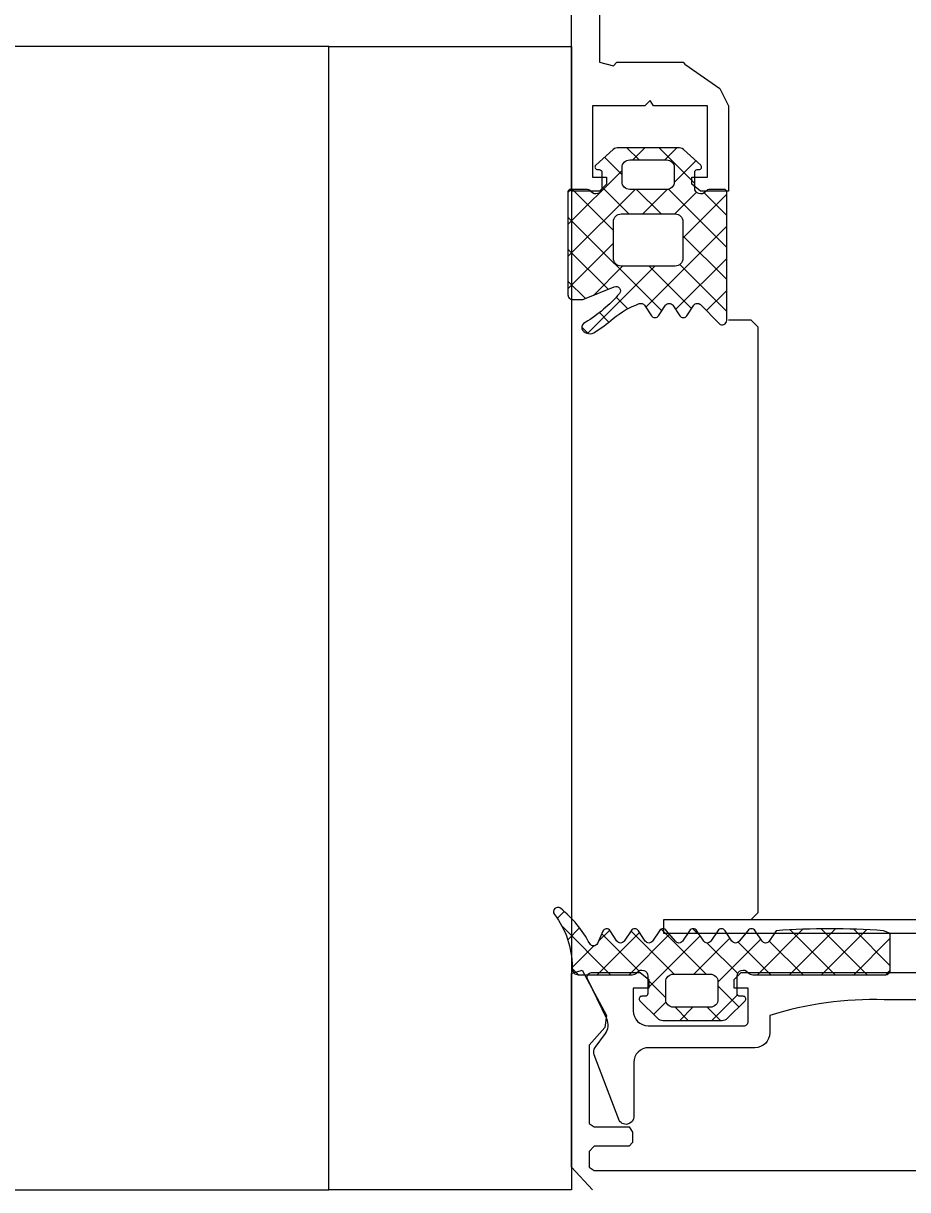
# Model space of a CAD drawing. Header units: millimetres. Extents: x 0 to 168960, y -92093 to 443706.
# Drawn here: x 41469.9 to 41531.8, y 99807.3 to 99888.9 of the extents above; entities that cross this region are included whole.
import ezdxf
from ezdxf.enums import TextEntityAlignment as Align

# ---------------------------------------------------------------- set-up
doc = ezdxf.new("R2018")
doc.units = ezdxf.units.MM
for name, color, linetype, lineweight in [('_0', 7, 'Continuous', 15), ('АР_Названия помещений', 124, 'Continuous', 5), ('АР_Номер помещения', 1, 'Continuous', 25), ('АР_Помещения_площадь', 19, 'Continuous', 9)]:
    doc.layers.add(name, color=color, linetype=linetype, lineweight=lineweight)
doc.styles.add('ISOCPEUR', font='isocpeur.ttf', dxfattribs={"height": 174.9999999999999})
doc.styles.get("Standard").update_dxf_attribs({"font": 'arial.ttf'})

# ---------------------------------------------------------------- blocks, each defined once
blk = doc.blocks.new('*U385')
h = blk.add_hatch()
h.set_pattern_fill('ANSI37', color=8, scale=0.5)
h.set_pattern_definition([(45, (-321715.7985313963, 48226.32351619751), (-1.122532015133644, 1.122532015133644), []), (135, (-321715.7985313963, 48226.32351619751), (-1.122532015133644, -1.122532015133644), [])])
edge = h.paths.add_edge_path()
edge.add_line((628.7418553454913, -99.84649168657712), (629.7046831510957, -99.84649168657712))
edge.add_arc((629.7047324574404, -100.2730986529742), 0.4266069692464647, 38.46720526364243, 90.0066221268458, ccw=False)
edge.add_arc((630.3728076296381, -99.74219760586281), 0.426727880335664, 218.4792014618013, 360.0031842435021)
edge.add_line((630.7995355093149, -99.7421738902333), (630.7995355093149, -98.64485486225682))
edge.add_arc((630.6167037983453, -98.64479677406823), 0.1828317201973088, 359.9817963310827, 450.0182036575032)
edge.add_line((630.6166457101931, -98.46196506309867), (630.4947282639328, -98.46196506309867))
edge.add_arc((630.4947264821343, -98.2790756281658), 0.1828894349415545, 134.989190055832, 270.0005582035492, ccw=False)
edge.add_line((630.3654285239168, -98.14972887167757), (631.5846649979935, -97.05247185664417))
edge.add_arc((631.9623127908577, -97.5651817618187), 0.6367804192335655, 89.04228559928242, 126.3743227270298, ccw=False)
edge.add_line((631.9729562515854, -96.92849029881405), (636.1182734453464, -96.92849029881405))
edge.add_arc((636.1289169060741, -97.5651817618187), 0.6367804192335584, 53.62567727297028, 90.95771440071758, ccw=False)
edge.add_line((636.5065646989383, -97.05247185664417), (637.725801173015, -98.14972887167757))
edge.add_arc((637.5965032147975, -98.2790756281658), 0.1828894349415772, -90.00055822178462, 45.01080994416799, ccw=False)
edge.add_line((637.5965014329408, -98.46196506309867), (637.4745839867969, -98.46196506309867))
edge.add_arc((637.4745258986472, -98.64479677407077), 0.1828317201997975, 89.98179634328076, 180.0182036681199)
edge.add_line((637.2916941876751, -98.64485486225682), (637.2916941876751, -99.7421738902333))
edge.add_arc((637.7184220673499, -99.74219760586107), 0.4267278803337902, 179.9968157567326, 321.5207985389412)
edge.add_arc((638.3864972395301, -100.2730986529457), 0.4266069692179774, 89.99337787052752, 141.5327947369534, ccw=False)
edge.add_line((638.3865465458944, -99.84649168657712), (639.4838035609569, -99.84649168657712))
edge.add_arc((639.4838616491647, -100.0293233975492), 0.182831720199816, -0.018203668120008842, 90.01820367496038, ccw=False)
edge.add_line((639.6666933601368, -100.0293814857353), (639.6666933601368, -107.2227588582821))
edge.add_arc((639.3615122222261, -107.2395814818274), 0.305644446374264, -89.92112534710179, 3.155145328809624, ccw=False)
edge.add_line((639.3619329790813, -107.54522563859), (638.6304283023924, -107.54522563859))
edge.add_arc((638.6303122600561, -107.2412425903431), 0.3039830703958481, 244.95480233596442, 270.021872061045, ccw=False)
edge.add_line((638.5016261738488, -107.5166433861007), (636.4289055640106, -106.6631592503538))
edge.add_arc((636.3000366998568, -106.939340223535), 0.3047673113960507, 64.98576244972996, 219.6300021498801)
edge.add_arc((643.6080520394034, -100.6399918540342), 9.952967568172939, 220.7259968277902, 238.8128303935909)
edge.add_arc((638.3070756303499, -109.526878710524), 0.4002801790656331, -8.457876227770385, 68.45787622021481, ccw=False)
edge.add_arc((638.1510859817243, -109.3443069648588), 0.6024183835417811, 242.1193583758615, 336.3721565998646, ccw=False)
edge.add_arc((643.5971311512367, -100.463768160454), 11.01872594920454, 229.8782217290363, 238.6798176726807, ccw=False)
edge.add_arc((632.5933049850444, -113.5664558684517), 6.091684827123457, 50.15279329535054, 70.0082587967718)
edge.add_arc((634.5675576041137, -108.1266797971747), 0.3047655738155319, 69.16444434796408, 145.6630389231933)
edge.add_line((634.3159021260794, -107.954774080695), (633.8282323416202, -108.686340770327))
edge.add_arc((633.5765780386278, -108.514397523096), 0.3047857747384424, 214.3429114746995, 325.65708852530054, ccw=False)
edge.add_line((633.3249237356354, -108.686340770327), (632.8372539511761, -107.954774080695))
edge.add_arc((632.5855996481837, -108.1267173279332), 0.3047857747425471, 34.3429114758288, 145.6570885241712)
edge.add_line((632.3339453451913, -107.954774080695), (631.8462135477453, -108.686340770327))
edge.add_arc((631.5945592447579, -108.5143975230742), 0.3047857747466263, 214.3429114752983, 325.657088521382, ccw=False)
edge.add_line((631.3429049417605, -108.6863407703124), (630.8552351573012, -107.9547740806804))
edge.add_arc((630.6035532368631, -108.1267608043657), 0.304833105484598, 34.34673025838269, 134.9918225739822)
edge.add_line((630.3880344469212, -107.9111804866618), (629.0794353970555, -109.2427064051437))
edge.add_arc((628.8639064309154, -109.0271480867019), 0.3048247429177718, 180.0268734018399, 314.9960987877086, ccw=False)
edge.add_line((628.5590817215266, -109.0272910584456), (628.5590817215266, -100.0293814857353))
edge.add_arc((628.7419134324984, -100.0293233975494), 0.1828317201995816, 90.01820329866621, 180.0182036680621, ccw=False)
edge = h.paths.add_edge_path(flags=16)
edge.add_line((635.3424138021651, -97.7819124216178), (632.7676765893116, -97.7819124216178))
edge.add_arc((632.7676765893116, -98.32340981658423), 0.5414973949664272, 90, 180)
edge.add_line((632.2261791943451, -98.32340981658423), (632.2261791943451, -99.31313563648952))
edge.add_arc((632.7676765893116, -99.31313563648952), 0.5414973949664272, 180, 270)
edge.add_line((632.7676765893116, -99.85463303145595), (635.3424138021651, -99.85463303145595))
edge.add_arc((635.3424138021651, -99.31313563648952), 0.5414973949664272, 270, 360)
edge.add_line((635.8839111971315, -99.31313563648952), (635.8839111971315, -98.32340981658423))
edge.add_arc((635.3424138021651, -98.32340981658423), 0.5414973949664272, 0, 90)
edge = h.paths.add_edge_path(flags=16)
edge.add_line((635.9425283887535, -101.5615392900065), (632.1675620027813, -101.5615392900065))
edge.add_arc((632.1675620027813, -102.103036684973), 0.5414973949664272, 90, 180)
edge.add_line((631.6260646078149, -102.103036684973), (631.6260646078149, -104.677751317314))
edge.add_arc((632.1675620027813, -104.677751317314), 0.5414973949664272, 180, 270)
edge.add_line((632.1675620027813, -105.2192487122804), (635.9425283887535, -105.2192487122804))
edge.add_arc((635.9425283887535, -104.677751317314), 0.5414973949664272, 270, 360)
edge.add_line((636.48402578372, -104.677751317314), (636.48402578372, -102.103036684973))
edge.add_arc((635.9425283887535, -102.103036684973), 0.5414973949664272, 0, 90)
h = blk.add_hatch()
h.set_pattern_fill('ANSI37', color=8, scale=0.5)
h.set_pattern_definition([(45, (-321715.7985313963, 48225.68125575501), (-1.122532015133644, 1.122532015133644), []), (135, (-321715.7985313963, 48225.68125575501), (-1.122532015133644, -1.122532015133644), [])])
edge = h.paths.add_edge_path()
edge.add_line((627.4015049480945, -156.3026746741228), (627.6454284656675, -156.3026746741228))
edge.add_arc((627.6454284656679, -156.1198429631507), 0.1828317201998032, 270, 360)
edge.add_line((627.82826017664, -156.1198429631507), (627.82826017664, -154.9005493233348))
edge.add_arc((627.4015418468739, -154.9005493233348), 0.4267183308264255, 0, 141.5264757347093)
edge.add_arc((626.7334028809596, -154.3695914919642), 0.4267017864716978, 270, 321.5264757346931)
edge.add_line((626.7334028809596, -154.7962932784351), (617.4168332283646, -154.7962932784351))
edge.add_arc((617.4168332283639, -154.4915533296275), 0.3047399585219917, 180, 270)
edge.add_line((617.1120932797198, -154.4915533296275), (617.1120932797198, -152.0529214144533))
edge.add_arc((617.416550240408, -152.0529214144533), 0.3044569814295733, 145.6357109038406, 180)
edge.add_line((617.1652315161768, -151.8810698727314), (617.588824744452, -151.7175773019329))
edge.add_arc((621.3404755890947, -204.6286186469844), 53.04387976268197, 85.94423753332752, 94.05576246667246)
edge.add_line((625.0921264337371, -151.7175773019329), (625.5797962181953, -152.4491129850989))
edge.add_arc((625.8314470628388, -152.2771668597773), 0.304784542952794, 214.3437249692445, 325.6562750307555)
edge.add_line((626.0830979074822, -152.4491129850989), (626.5707676919392, -151.7175773019346))
edge.add_arc((626.822418536583, -151.8895234272562), 0.304784542952794, 34.34372496947568, 145.6562750307555)
edge.add_line((627.0740693812254, -151.7175773019336), (627.6837186247562, -152.4491129850999))
edge.add_arc((627.9353694693996, -152.2771668597773), 0.304784542952794, 214.3437249694757, 325.6562750307555)
edge.add_line((628.1870203140429, -152.4491129850989), (628.6746900985008, -151.7175773019333))
edge.add_arc((628.9263409431119, -151.8895234272399), 0.3047845429175452, 34.34372496828551, 145.6562750296232)
edge.add_line((629.1779917877298, -151.7175773019424), (629.6656615721863, -152.4491129851062))
edge.add_arc((629.9173124168296, -152.2771668597846), 0.304784542952794, 214.3437249692445, 325.6562750299673)
edge.add_line((630.1689632614712, -152.4491129851097), (630.6566950588608, -151.7175773019393))
edge.add_arc((630.908345903505, -151.8895234272489), 0.3047845429466369, 34.34372496859837, 145.656275032685)
edge.add_line((631.1599967481447, -151.7175773019337), (631.6476665326011, -152.4491129850971))
edge.add_arc((631.8993173772519, -152.2771668597955), 0.3047845429466368, 214.3437249654637, 325.6562750306135)
edge.add_line((632.1509682218898, -152.4491129851143), (632.7605554524337, -151.7175773019481))
edge.add_arc((633.0122062970763, -151.8895234272707), 0.304784542952794, 34.34372497003269, 145.6562750305243)
edge.add_line((633.2638571417178, -151.7175773019456), (633.7515889391068, -152.4491129851151))
edge.add_arc((634.0032397837545, -152.2771668598101), 0.3047845429466368, 214.3437249662671, 325.6562750303779)
edge.add_line((634.2548906283914, -152.4491129851299), (634.7425604128537, -151.7175773019576))
edge.add_arc((634.994211257505, -151.8895234273197), 0.3047845429818857, 34.34372496019705, 145.6562750252561)
edge.add_line((635.2458621021992, -151.7175773020215), (635.7335318866517, -152.4491129851789))
edge.add_arc((635.9851827312955, -152.2771668598573), 0.3047845429527939, 214.3437249692445, 325.6562750309866)
edge.add_line((636.2368335759397, -152.4491129851779), (636.7094325178155, -151.7175756572065))
edge.add_arc((636.9610933268136, -151.8894998184487), 0.3047803799531579, 25.55774671951606, 145.6607410225594)
edge.add_line((637.236051229002, -151.7580112941257), (637.6018035673774, -152.6114644233973))
edge.add_arc((637.8767723587985, -152.4799489718424), 0.304801821276656, 205.5614300544389, 331.9799636356036)
edge.add_arc((645.1952907200334, -156.3745576600892), 7.985474883734515, 128.8188781880359, 151.9799636356035)
edge.add_arc((640.3805858172132, -150.3903111911418), 0.3048115604497932, 322.5238476784805, 488.8188781880433)
edge.add_arc((645.4117208317143, -154.2475109044117), 6.03477116777137, 142.5238476784812, 180)
edge.add_line((639.3769496646123, -154.2475109044117), (639.3769496646123, -154.3696015789285))
edge.add_arc((638.9502542551368, -154.3696015789285), 0.4266954176128115, 270, 360)
edge.add_line((638.9502542551368, -154.7962969937428), (635.1706413134198, -154.7962969937428))
edge.add_arc((635.1706413134193, -154.3695952072719), 0.4267017864716978, 218.4694764851984, 270)
edge.add_arc((634.5025464961941, -154.9004409528141), 0.4266140358978636, 38.46947648521645, 109.2471323393451)
edge.add_arc((634.5024742383944, -154.9005465159529), 0.4266898917694475, 109.2332992259694, 180)
edge.add_line((634.0757843478927, -154.9005465159529), (634.0757843478927, -156.1198429631943))
edge.add_arc((634.2586160588648, -156.1198429631943), 0.1828317201998032, 180, 270)
edge.add_line((634.2586160588648, -156.3026746741664), (634.5025395764378, -156.3026746741664))
edge.add_arc((634.5025395764383, -156.4855392609882), 0.1828645893715156, 315.0014571292464, 450)
edge.add_line((634.6318476501724, -156.6148407578408), (633.4126553146723, -157.8340951071933))
edge.add_arc((633.0246344849033, -157.4460940129842), 0.5487303657759914, 270, 315.0014571292569)
edge.add_line((633.0246344849033, -157.9948243768006), (628.8794100396794, -157.9948243768006))
edge.add_arc((628.8794100396804, -157.4460940129667), 0.5487303657935584, 224.998542870739, 270)
edge.add_line((628.4913892098989, -157.8340951071881), (627.2721968743604, -156.6148407577971))
edge.add_arc((627.4015049480945, -156.4855392609445), 0.1828645893715156, 90, 224.9985428707536)
edge = h.paths.add_edge_path(flags=16)
edge.add_line((629.1686886682287, -155.2961911774758), (629.1686886682287, -156.5297976468058))
edge.add_arc((629.7101860631951, -155.2961911774758), 0.5414973949664272, 90, 180)
edge.add_line((632.2849232760486, -154.7546937825094), (629.7101860631951, -154.7546937825094))
edge.add_arc((632.2849232760486, -155.2961911774758), 0.5414973949664272, 0, 90)
edge.add_line((632.8264206710151, -156.5297976468058), (632.8264206710151, -155.2961911774758))
edge.add_arc((632.2849232760486, -156.5297976468058), 0.5414973949664272, 270, 360)
edge.add_line((629.7101860631951, -157.0712950417722), (632.2849232760486, -157.0712950417722))
edge.add_arc((629.7101860631951, -156.5297976468058), 0.5414973949664272, 180, 270)
at = {"color": 8, "lineweight": 0, "ltscale": 100, "transparency": 33554687}
for points in [[(637.4594273655089, -86.93082562679707), (637.4594273655089, -90.95428738741545), (636.4840257836618, -91.19812227964509), (636.2401908914321, -90.95428738741545), (631.6071419002251, -90.95428738741545), (631.4852244541394, -91.07620483353027), (629.0468135188562, -92.78311109208086), (628.4371642753827, -94.00234756617216), (628.4371642753827, -99.97655047757077), (630.3879054261483, -99.97655047757077), (630.9975546696801, -99.48888069311148), (630.9975546696801, -99.00114889570911), (629.900235641689, -99.00114889570911), (629.900235641689, -94.00234756617216), (633.6798625100632, -94.00234756617216), (633.9236974022929, -93.6365952278277), (634.2894497406664, -94.00234756617216), (637.9470971499682, -94.00234756617216), (637.9470971499682, -99.00114889570911), (636.9717575810496, -99.00114889570911), (636.9717575810496, -99.48888069311148), (637.4594273655089, -99.97655047757077), (639.4101685162746, -99.97655047757077), (639.4101685162746, -0.9755533910350076)], [(626.8521754629323, -150.9424557151354), (626.364505678473, -150.4547859306761), (626.364505678473, -109.4864833521854), (626.8521754629323, -108.9988135677261), (628.4371642753827, -108.9988135677261)], [(637.9470971499682, -169.8404350247286), (639.4101685162746, -168.2554462122928), (639.4101685162746, -154.7220515770599), (638.6786638395856, -154.4782166848302), (636.9717575810496, -157.6481943097018), (637.0936750271935, -158.5016474389698), (638.1909940551263, -159.7208839130611), (638.1909940551263, -165.2073860335361), (637.8251797038824, -165.4512209257658), (635.3867687685993, -165.4512209257658), (635.1429338763696, -165.8170042705745), (635.1429338763696, -166.5485399537422), (635.3867687685993, -166.7923748459719), (637.8251797038824, -166.7923748459719), (638.1909940551263, -167.1581581907806), (638.1909940551263, -168.2554462122928), (637.8251797038824, -168.4992811045225), (577.0070200074692, -168.4992811045225)]]:
    blk.add_lwpolyline(points, dxfattribs=at)
for points in [[(628.7418553454913, -99.84649168657712), (629.7046831510957, -99.84649168657712, -0.2287523810762611), (630.0387505020476, -100.0077207110001, 0.7101639231358212), (630.7995355093149, -99.7421738902333), (630.7995355093149, -98.64485486225682, 0.4143996870914876), (630.6166457101931, -98.46196506309867), (630.4947282639328, -98.46196506309867, -0.6682503890445888), (630.3654285239168, -98.14972887167757), (631.5846649979935, -97.05247185664417, -0.1643479059441302), (631.9729562515854, -96.92849029881405), (636.1182734453464, -96.92849029881405, -0.1643479059441302), (636.5065646989383, -97.05247185664417), (637.725801173015, -98.14972887167757, -0.6682503891596868), (637.5965014329408, -98.46196506309867), (637.4745839867969, -98.46196506309867, 0.4143996870833266), (637.2916941876751, -98.64485486225682), (637.2916941876751, -99.7421738902333, 0.7101639231391418), (638.0524791949424, -100.0077207109928, -0.2287523810910513), (638.3865465458944, -99.84649168657712), (639.4838035609569, -99.84649168657712, -0.4143996871765861), (639.6666933601368, -100.0293814857353), (639.6666933601368, -107.2227588582821, -0.4300281847644905), (639.3619329790813, -107.54522563859), (638.6304283023924, -107.54522563859, -0.1098139781175365), (638.5016261738488, -107.5166433861007), (636.4289055640106, -106.6631592503538, 0.8000358277039689), (636.0653112073774, -107.1337291565426, 0.07908294790216032), (638.4540525756888, -109.154558956426, -0.3488032577412263), (638.7030024683913, -109.5857528191912, -0.4361245879823007), (637.8693763549668, -109.8767988380562, -0.03842309887939363), (636.4965062315455, -108.8895290930661, 0.08685322061285544), (634.6759587605479, -107.8418443284093, 0.3467629046601076), (634.3159021260794, -107.954774080695), (633.8282323416202, -108.686340770327, -0.5278770357902526), (633.3249237356354, -108.686340770327), (632.8372539511761, -107.954774080695, 0.5278770357776507), (632.3339453451913, -107.954774080695), (631.8462135477453, -108.686340770327, -0.5278770357650493), (631.3429049417605, -108.6863407703124), (630.8552351573012, -107.9547740806804, 0.4697389635461835), (630.3880344469212, -107.9111804866618), (629.0794353970555, -109.2427064051437, -0.667984424932516), (628.5590817215266, -109.0272910584456), (628.5590817215266, -100.0293814857353, -0.4142135642613711)], [(636.7094325178182, -151.7175756572026, -0.5779496213016146), (637.2360512290029, -151.758011294128), (637.6018035673765, -152.6114644233961, 0.615333828900983), (638.1458539153095, -152.6231246199089, -0.1014034095220688), (640.1894910206315, -150.1528393694383, -0.8870851218243345), (640.6224764073263, -150.5757809455457, 0.1649969122064492), (639.3769496646123, -154.2476008001825), (639.3769496646123, -154.3695182462973, -0.4143043114941015), (638.9502053860338, -154.7962969937428), (635.1706405305881, -154.7962969937428, -0.2286961432583318), (634.8365746081686, -154.6350643222752, 0.3190489133936659), (634.3619159977529, -154.4976722865388, 0.3190018552396916), (634.0757843478927, -154.9005794073958), (634.0757843478927, -156.1197848750083, 0.4143996870833266), (634.2586741470145, -156.3026746741664), (634.5025090392442, -156.3026746741664, -0.6683385997492722), (634.6318087616232, -156.6148796483679), (633.412634300475, -157.8341161224592, -0.1988829373258806), (633.024680859176, -157.9948243768006), (628.879363665415, -157.9948243768006, -0.1988829373551211), (628.4914102240577, -157.8341161224155), (627.2722357629095, -156.6148796483242, -0.6683385997492723), (627.4015354852886, -156.3026746741228), (627.6453703775182, -156.3026746741228, 0.4143996870833266), (627.82826017664, -156.1197848749646), (627.82826017664, -154.9005794073522, 0.7102015621310012), (627.0674695862103, -154.6350606069676, -0.2286961432583318), (626.7334036637908, -154.7962932784351), (617.4169101746515, -154.7962932784351, -0.414362099440266), (617.1120932797198, -154.4914757390428), (617.1120932797198, -152.053033797339, -0.1511707915363169), (617.1652315161768, -151.8810698727314), (617.5888247444523, -151.7175773019329, -0.03540799054371244), (625.0921264337371, -151.7175773019329), (625.5797962181964, -152.4491129851006, 0.527867958552825), (626.0830979074813, -152.4491129851006), (626.5707676919405, -151.7175773019329, -0.5278679585528249), (627.0740693812254, -151.7175773019329), (627.6837186247571, -152.4491129851006, 0.527867958552825), (628.187020314042, -152.4491129851006), (628.6746900985013, -151.7175773019329, -0.5278679585528249), (629.1779917877279, -151.7175773019401), (629.6656615721872, -152.4491129851079, 0.527867958552825), (630.1689632614721, -152.4491129851079), (630.6566950588599, -151.7175773019401, -0.5278679585717272), (631.1599967481447, -151.7175773019329), (631.647666532604, -152.4491129851006, 0.5278679585717273), (632.1509682218889, -152.4491129851152), (632.7605554524339, -151.7175773019474, -0.5278679585528249), (633.2638571417187, -151.7175773019474), (633.7515889391066, -152.4491129851152, 0.5278679585717273), (634.2548906283914, -152.4491129851297), (634.7425604128507, -151.717577301962, -0.5278679585717272), (635.2458621021938, -151.7175773020129), (635.733531886653, -152.4491129851806, 0.5278679585528251), (636.2368335759379, -152.4491129851806)]]:
    blk.add_lwpolyline(points, format="xyb", close=True, dxfattribs=at)
at = {"color": 8}
for points in [[(635.3424138021651, -97.7819124216178), (632.7676765893116, -97.7819124216178, 0.414213562373095), (632.2261791943451, -98.32340981658423), (632.2261791943451, -99.31313563648952, 0.414213562373095), (632.7676765893116, -99.85463303145595), (635.3424138021651, -99.85463303145595, 0.414213562373095), (635.8839111971315, -99.31313563648952), (635.8839111971315, -98.32340981658423, 0.414213562373095)], [(635.9425283887535, -101.5615392900065), (632.1675620027813, -101.5615392900065, 0.414213562373095), (631.6260646078149, -102.103036684973), (631.6260646078149, -104.677751317314, 0.414213562373095), (632.1675620027813, -105.2192487122804), (635.9425283887535, -105.2192487122804, 0.414213562373095), (636.48402578372, -104.677751317314), (636.48402578372, -102.103036684973, 0.414213562373095)], [(632.2849232760486, -154.7546937825094), (629.7101860631951, -154.7546937825094, 0.414213562373095), (629.1686886682287, -155.2961911774758), (629.1686886682287, -156.5297976468058, 0.414213562373095), (629.7101860631951, -157.0712950417722), (632.2849232760486, -157.0712950417722, 0.414213562373095), (632.8264206710151, -156.5297976468058), (632.8264206710151, -155.2961911774758, 0.414213562373095)]]:
    blk.add_lwpolyline(points, format="xyb", close=True, dxfattribs=at)
blk.add_lwpolyline([(581.8839038909059, -151.9178572969971), (632.9482958204458, -151.9178572969971), (632.9482958204458, -150.9424557151354), (581.8839038909059, -150.9424557151354)], close=True, dxfattribs=at)
at = {"color": 8, "lineweight": 0, "ltscale": 100, "transparency": 33554687}
blk.add_lwpolyline([(607.7818521939912, -156.5509062881895), (617.5356819737931, -156.5509062881895, -0.08279896819570452), (625.549455090309, -157.6472362592097), (625.549455090309, -158.866472733301, 0.4143260923033303), (626.585900265432, -159.9028834328195), (634.0231745431661, -159.9028834328195, -0.4143260923197836), (635.0596197117698, -160.9392941323452), (635.0596197117698, -164.7188899942551, 0.8270430078467679), (636.1182734453464, -164.9212111914379), (637.8251797038824, -160.4100796463602, 0.2496293600316565), (637.7677451908235, -159.8976962241862), (637.0362405141345, -158.9223256488033, -0.2673491356416615), (636.9553740850529, -157.8911672092502), (638.2965280052736, -155.0869729291874, 0.5512236456822476), (638.0213102337434, -154.6512093509949), (634.6074357036846, -154.6512093509949), (633.9978484731396, -155.1389101419184), (633.9978484731396, -155.7484973724925), (635.0951675011306, -155.7484973724925), (635.0951675011306, -157.3334861849283, -0.4143260923197838), (634.0587223325269, -158.369896884454), (627.3530147444103, -158.369896884454, -0.414362099391309), (627.0481978495368, -158.0650793450544), (627.0481978495368, -155.7485548494508), (628.0235994313839, -155.7485548494508), (628.0235994313839, -155.1389676188767), (627.5359296469246, -154.6512668279532), (587.2962700644271, -154.6512668279532)], format="xyb", dxfattribs=at)
blk = doc.blocks.new('1700-2')
at = {"color": 8}
for points in [[(0, -133), (80, -133), (80, -63), (50, -63), (50, -63), (0, -63), (0, -133)], [(80, -150), (0, -150), (0, -133), (80, -133), (80, -150)]]:
    blk.add_lwpolyline(points, dxfattribs=at)
blk = doc.blocks.new('*U291')
at = {"color": 8, "style": 'ISOCPEUR', "width": 0.7, "flags": 1}
blk.add_attdef('КАТЕГОРИЯ', (-499.1655280450395, -2092.186355050572), '', height=250, dxfattribs=at)
at = {"layer": 'АР_Номер помещения', "color": 8, "style": 'ISOCPEUR', "width": 0.7}
blk.add_attdef('НОМЕР_ПОМЕЩЕНИЯ', text='', height=300, dxfattribs=at).set_placement((-12939.95741051767, 2669.743314099231), align=Align.MIDDLE_CENTER)
at = {"layer": 'АР_Помещения_площадь', "color": 8, "style": 'ISOCPEUR', "width": 0.7}
blk.add_attdef('ПЛОЩАДЬ_ПОМЕЩЕНИЯ', text='', height=200, dxfattribs=at).set_placement((-4655.071252544483, 1558.158826242214), align=Align.MIDDLE_RIGHT)
at = {"layer": 'АР_Помещения_площадь', "color": 8, "lineweight": 30, "width": 0.7, "flags": 104}
blk.add_attdef('ИМЯ_ПОМЕЩЕНИЯ', text='', height=100, dxfattribs=at).set_placement((157.6277002443094, 1217.141369806137), align=Align.MIDDLE_CENTER)
blk = doc.blocks.new('*U289')
at = {"color": 8, "style": 'ISOCPEUR', "width": 0.7, "flags": 1}
blk.add_attdef('КАТЕГОРИЯ', (-499.1655280450395, -2092.186355050572), '', height=250, dxfattribs=at)
at = {"layer": 'АР_Номер помещения', "color": 8, "style": 'ISOCPEUR', "width": 0.7}
blk.add_attdef('НОМЕР_ПОМЕЩЕНИЯ', text='', height=300, dxfattribs=at).set_placement((-19098.69193011436, 1732.73114889554), align=Align.MIDDLE_CENTER)
at = {"layer": 'АР_Помещения_площадь', "color": 8, "lineweight": 30, "width": 0.7, "flags": 104}
blk.add_attdef('ИМЯ_ПОМЕЩЕНИЯ', text='', height=100, dxfattribs=at).set_placement((157.6277002443094, 1217.141369806137), align=Align.MIDDLE_CENTER)
at = {"layer": 'АР_Помещения_площадь', "color": 8, "style": 'ISOCPEUR', "width": 0.7}
blk.add_attdef('ПЛОЩАДЬ_ПОМЕЩЕНИЯ', text='', height=200, dxfattribs=at).set_placement((-16823.80577213826, 938.1588262422138), align=Align.MIDDLE_RIGHT)
blk = doc.blocks.new('*U266')
at = {"color": 8, "style": 'ISOCPEUR', "width": 0.7, "flags": 1}
blk.add_attdef('КАТЕГОРИЯ', (-499.1655280450395, -2092.186355050572), '', height=250, dxfattribs=at)
at = {"layer": 'АР_Номер помещения', "color": 8, "style": 'ISOCPEUR', "width": 0.7}
blk.add_attdef('НОМЕР_ПОМЕЩЕНИЯ', text='', height=300, dxfattribs=at).set_placement((-20638.74293037486, 1708.778495945087), align=Align.MIDDLE_CENTER)
at = {"layer": 'АР_Помещения_площадь', "color": 8, "lineweight": 30, "width": 0.7, "flags": 104}
blk.add_attdef('ИМЯ_ПОМЕЩЕНИЯ', text='', height=100, dxfattribs=at).set_placement((157.6277002443094, 1217.141369806137), align=Align.MIDDLE_CENTER)
at = {"layer": 'АР_Помещения_площадь', "color": 8, "style": 'ISOCPEUR', "width": 0.7}
blk.add_attdef('ПЛОЩАДЬ_ПОМЕЩЕНИЯ', text='', height=200, dxfattribs=at).set_placement((-11185.60745293347, -2360.518803188244), align=Align.MIDDLE_RIGHT)
blk = doc.blocks.new('*U246')
at = {"color": 8, "style": 'ISOCPEUR', "width": 0.7, "flags": 1}
blk.add_attdef('КАТЕГОРИЯ', (-499.1655280450395, -2092.186355050572), '', height=250, dxfattribs=at)
at = {"layer": 'АР_Номер помещения', "color": 8, "style": 'ISOCPEUR', "width": 0.7}
blk.add_attdef('НОМЕР_ПОМЕЩЕНИЯ', text='', height=300, dxfattribs=at).set_placement((-17859.96953529992, -745.6428391095305), align=Align.MIDDLE_CENTER)
at = {"layer": 'АР_Помещения_площадь', "color": 8, "lineweight": 30, "width": 0.7, "flags": 104}
blk.add_attdef('ИМЯ_ПОМЕЩЕНИЯ', text='', height=100, dxfattribs=at).set_placement((157.6277002443094, 1217.141369806137), align=Align.MIDDLE_CENTER)
at = {"layer": 'АР_Помещения_площадь', "color": 8, "style": 'ISOCPEUR', "width": 0.7}
blk.add_attdef('ПЛОЩАДЬ_ПОМЕЩЕНИЯ', text='', height=200, dxfattribs=at).set_placement((-14197.41285212931, -1262.346361539998), align=Align.MIDDLE_RIGHT)
blk = doc.blocks.new('*U251')
at = {"color": 8, "style": 'ISOCPEUR', "width": 0.7, "flags": 1}
blk.add_attdef('КАТЕГОРИЯ', (-499.1655280450395, -2092.186355050572), '', height=250, dxfattribs=at)
at = {"layer": 'АР_Номер помещения', "color": 8, "style": 'ISOCPEUR', "width": 0.7}
blk.add_attdef('НОМЕР_ПОМЕЩЕНИЯ', text='', height=300, dxfattribs=at).set_placement((-23270.56653939612, 7877.309132904622), align=Align.MIDDLE_CENTER)
at = {"layer": 'АР_Помещения_площадь', "color": 8, "style": 'ISOCPEUR', "width": 0.7}
blk.add_attdef('ПЛОЩАДЬ_ПОМЕЩЕНИЯ', text='', height=200, dxfattribs=at).set_placement((-14897.88098872338, 3347.539221571567), align=Align.MIDDLE_RIGHT)
at = {"layer": 'АР_Помещения_площадь', "color": 8, "lineweight": 30, "width": 0.7, "flags": 104}
blk.add_attdef('ИМЯ_ПОМЕЩЕНИЯ', text='', height=100, dxfattribs=at).set_placement((157.6277002443094, 1217.141369806137), align=Align.MIDDLE_CENTER)
blk = doc.blocks.new('*U264')
at = {"color": 8, "style": 'ISOCPEUR', "width": 0.7, "flags": 1}
blk.add_attdef('КАТЕГОРИЯ', (-499.1655280450395, -2092.186355050572), '', height=250, dxfattribs=at)
at = {"layer": 'АР_Номер помещения', "color": 8, "style": 'ISOCPEUR', "width": 0.7}
blk.add_attdef('НОМЕР_ПОМЕЩЕНИЯ', text='', height=300, dxfattribs=at).set_placement((-20263.54419751262, 6743.407527635245), align=Align.MIDDLE_CENTER)
at = {"layer": 'АР_Помещения_площадь', "color": 8, "style": 'ISOCPEUR', "width": 0.7}
blk.add_attdef('ПЛОЩАДЬ_ПОМЕЩЕНИЯ', text='', height=200, dxfattribs=at).set_placement((-14897.88098872338, 3347.539221571567), align=Align.MIDDLE_RIGHT)
at = {"layer": 'АР_Помещения_площадь', "color": 8, "lineweight": 30, "width": 0.7, "flags": 104}
blk.add_attdef('ИМЯ_ПОМЕЩЕНИЯ', text='', height=100, dxfattribs=at).set_placement((157.6277002443094, 1217.141369806137), align=Align.MIDDLE_CENTER)
blk = doc.blocks.new('*U265')
at = {"color": 8, "style": 'ISOCPEUR', "width": 0.7, "flags": 1}
blk.add_attdef('КАТЕГОРИЯ', (-499.1655280450395, -2092.186355050572), '', height=250, dxfattribs=at)
at = {"layer": 'АР_Номер помещения', "color": 8, "style": 'ISOCPEUR', "width": 0.7}
blk.add_attdef('НОМЕР_ПОМЕЩЕНИЯ', text='', height=300, dxfattribs=at).set_placement((-18940.79179535186, 2435.313820806152), align=Align.MIDDLE_CENTER)
at = {"layer": 'АР_Помещения_площадь', "color": 8, "style": 'ISOCPEUR', "width": 0.7}
blk.add_attdef('ПЛОЩАДЬ_ПОМЕЩЕНИЯ', text='', height=200, dxfattribs=at).set_placement((-17376.42316707071, 1521.819350773496), align=Align.MIDDLE_RIGHT)
at = {"layer": 'АР_Помещения_площадь', "color": 8, "lineweight": 30, "width": 0.7, "flags": 104}
blk.add_attdef('ИМЯ_ПОМЕЩЕНИЯ', text='', height=100, dxfattribs=at).set_placement((157.6277002443094, 1217.141369806137), align=Align.MIDDLE_CENTER)
blk = doc.blocks.new('*U262')
at = {"color": 8, "style": 'ISOCPEUR', "width": 0.7, "flags": 1}
blk.add_attdef('КАТЕГОРИЯ', (-499.1655280450395, -2092.186355050572), '', height=250, dxfattribs=at)
at = {"layer": 'АР_Номер помещения', "color": 8, "style": 'ISOCPEUR', "width": 0.7}
blk.add_attdef('НОМЕР_ПОМЕЩЕНИЯ', text='', height=300, dxfattribs=at).set_placement((-14678.95316093362, 2591.857613116672), align=Align.MIDDLE_CENTER)
at = {"layer": 'АР_Помещения_площадь', "color": 8, "style": 'ISOCPEUR', "width": 0.7}
blk.add_attdef('ПЛОЩАДЬ_ПОМЕЩЕНИЯ', text='', height=200, dxfattribs=at).set_placement((-11694.06700296044, 1838.363143084016), align=Align.MIDDLE_RIGHT)
at = {"layer": 'АР_Помещения_площадь', "color": 8, "lineweight": 30, "width": 0.7, "flags": 104}
blk.add_attdef('ИМЯ_ПОМЕЩЕНИЯ', text='', height=100, dxfattribs=at).set_placement((157.6277002443094, 1217.141369806137), align=Align.MIDDLE_CENTER)
blk = doc.blocks.new('*U376')
at = {"color": 8, "style": 'ISOCPEUR', "width": 0.7, "flags": 1}
blk.add_attdef('КАТЕГОРИЯ', (-499.1655280450395, -2092.186355050572), '', height=250, dxfattribs=at)
at = {"layer": 'АР_Номер помещения', "color": 8, "style": 'ISOCPEUR', "width": 0.7}
blk.add_attdef('НОМЕР_ПОМЕЩЕНИЯ', text='', height=300, dxfattribs=at).set_placement((-26406.12455181633, 7422.624022605474), align=Align.MIDDLE_CENTER)
at = {"layer": 'АР_Помещения_площадь', "color": 8, "style": 'ISOCPEUR', "width": 0.7}
blk.add_attdef('ПЛОЩАДЬ_ПОМЕЩЕНИЯ', text='', height=200, dxfattribs=at).set_placement((-26002.62803419863, 8281.832352859767), align=Align.MIDDLE_RIGHT)
at = {"layer": 'АР_Помещения_площадь', "color": 8, "lineweight": 30, "width": 0.7, "flags": 104}
blk.add_attdef('ИМЯ_ПОМЕЩЕНИЯ', text='', height=100, dxfattribs=at).set_placement((157.6277002443094, 1217.141369806137), align=Align.MIDDLE_CENTER)

msp = doc.modelspace()

# ---------------------------------------------------------------- block references
at = {"layer": '_0'}
ref = msp.add_blockref('*U376', (50201.22376377178, 200400.5199527428), dxfattribs=at)
lines = msp.add_mtext('\\W0.8000;Кабинет иностранного языка с возможностью\\P деления трансформируемой перегородкой на два\\P помещения (начальная школа)', dxfattribs={"layer": 'АР_Названия помещений', "color": 8, "insert": (27156.09383317549, 205742.2863080227), "char_height": 12899.00702618014, "width": 1974.984250996051, "attachment_point": 1})
ref.add_attrib('ИМЯ_ПОМЕЩЕНИЯ', '', (27156.09383317549, 205742.2863080227), dxfattribs={"flags": 104}).embed_mtext(lines)
ref = msp.add_blockref('*U291', (40137.89236355585, 140089.4304494441), dxfattribs=at)
lines = msp.add_mtext('\\W0.8000;Информационный\\Pбиблиотечный центр с зонами для индивидуальных и\\Pгрупповых занятий, медиатеки, центра детских\\Pинициатив', dxfattribs={"layer": 'АР_Названия помещений', "color": 8, "insert": (27266.33900274482, 142924.7961707361), "char_height": 10235.71028018919, "width": 1779.628549205147, "attachment_point": 1})
ref.add_attrib('ИМЯ_ПОМЕЩЕНИЯ', '', (27266.33900274482, 142924.7961707361), dxfattribs={"flags": 104}).embed_mtext(lines)
ref = msp.add_blockref('*U289', (34536.62688314961, 140089.4304494441), dxfattribs=at)
lines = msp.add_mtext('\\W0.8000;Информационный\\Pбиблиотечный центр (хранение (закрытый фонд) и выдачи книг)', dxfattribs={"layer": 'АР_Названия помещений', "color": 8, "insert": (15339.17925367202, 142409.8328182567), "char_height": 5167.036370178117, "width": 1779.628549205147, "attachment_point": 1})
ref.add_attrib('ИМЯ_ПОМЕЩЕНИЯ', '', (15339.17925367202, 142409.8328182567), dxfattribs={"flags": 104}).embed_mtext(lines)
ref = msp.add_blockref('*U246', (51560.23396314064, 115679.9356372263), dxfattribs=at)
lines = msp.add_mtext('\\W0.8000;Гардероб для обучающихся (начальная школа)', dxfattribs={"layer": 'АР_Названия помещений', "color": 8, "insert": (35027.93495303817, 116101.083745719), "char_height": 5099.803774949789, "width": 1878.00769350367, "attachment_point": 1})
ref.add_attrib('ИМЯ_ПОМЕЩЕНИЯ', '', (35027.93495303817, 116101.083745719), dxfattribs={"flags": 104}).embed_mtext(lines)
ref = msp.add_blockref('*U266', (34528.42856394482, 113748.1080788746), dxfattribs=at)
lines = msp.add_mtext('\\W0.8000;Коридор с рекреацией (начальная школа)', dxfattribs={"layer": 'АР_Названия помещений', "color": 8, "insert": (19407.93495303817, 111461.083745719), "char_height": 5167.036370178117, "width": 1779.628549205147, "attachment_point": 1})
ref.add_attrib('ИМЯ_ПОМЕЩЕНИЯ', '', (19407.93495303817, 111461.083745719), dxfattribs={"flags": 104}).embed_mtext(lines)
ref = msp.add_blockref('*U262', (53456.8881139718, 109289.2261326023), dxfattribs=at)
lines = msp.add_mtext('\\W0.8000;Вестибюль с зоной ожидания посетителей', dxfattribs={"layer": 'АР_Названия помещений', "color": 8, "insert": (40177.93495303817, 112541.083745719), "char_height": 8321.518148526302, "width": 1779.628549205147, "attachment_point": 1})
ref.add_attrib('ИМЯ_ПОМЕЩЕНИЯ', '', (40177.93495303817, 112541.083745719), dxfattribs={"flags": 104}).embed_mtext(lines)
ref = msp.add_blockref('*U264', (44907.76755086315, 101644.0504715304), dxfattribs=at)
lines = msp.add_mtext('\\W0.8000;Учебный кабинет', dxfattribs={"layer": 'АР_Названия помещений', "color": 8, "insert": (27035.00040416658, 110104.2774253272), "char_height": 5167.036370178117, "width": 1779.628549205147, "attachment_point": 1})
ref.add_attrib('ИМЯ_ПОМЕЩЕНИЯ', '', (27035.00040416658, 110104.2774253272), dxfattribs={"flags": 104}).embed_mtext(lines)
ref = msp.add_blockref('*U251', (38870.70209972892, 100428.5064210506), dxfattribs=at)
lines = msp.add_mtext('\\W0.8000;Учебный кабинет', dxfattribs={"layer": 'АР_Названия помещений', "color": 8, "insert": (20997.93495303235, 108888.7333748474), "char_height": 5167.036370178117, "width": 1779.628549205147, "attachment_point": 1})
ref.add_attrib('ИМЯ_ПОМЕЩЕНИЯ', '', (20997.93495303235, 108888.7333748474), dxfattribs={"flags": 104}).embed_mtext(lines)
ref = msp.add_blockref('*U265', (53329.24427808204, 103215.7699249128), dxfattribs=at)
lines = msp.add_mtext('\\W0.8000;Комната охраны с диспетчерским пунктом', dxfattribs={"layer": 'АР_Названия помещений', "color": 8, "insert": (34517.93495303817, 106081.083745719), "char_height": 3498.323968832075, "width": 1779.628549205147, "attachment_point": 1})
ref.add_attrib('ИМЯ_ПОМЕЩЕНИЯ', '', (34517.93495303817, 106081.083745719), dxfattribs={"flags": 104}).embed_mtext(lines)
at = {"layer": '_0', "lineweight": 0, "xscale": -1, "rotation": 359.9999689051962}
msp.add_blockref('*U385', (42147.69099838128, 99977.1684723302), dxfattribs=at)
at = {"layer": '_0', "lineweight": 0, "rotation": 90.00000000000001}
msp.add_blockref('1700-2', (41358.28080220705, 99807.33036374372), dxfattribs=at)

doc.saveas('drawing.dxf')
